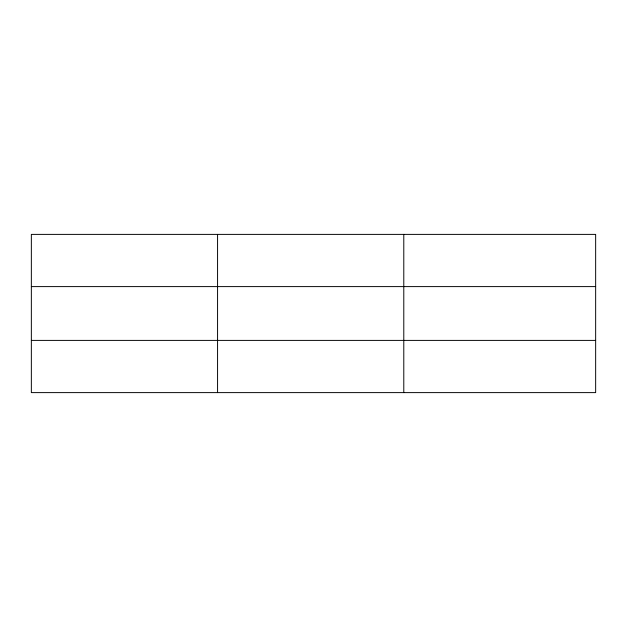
<?xml version="1.0" encoding="UTF-8"?>
<svg xmlns="http://www.w3.org/2000/svg" width="627" height="627" viewBox="0 0 627 627"><rect width="100%" height="100%" fill="white"/><g stroke="black" fill="none" stroke-linecap="round" stroke-linejoin="round"><path stroke-width="0.94" d="M217.569 392.612L217.569 234.388M403.788 392.612L403.788 234.388M595.65 286.602L595.65 234.388L31.35 234.388L31.35 392.612L595.65 392.612L595.65 286.602L31.35 286.602M31.35 340.398L595.65 340.398"/></g></svg>
